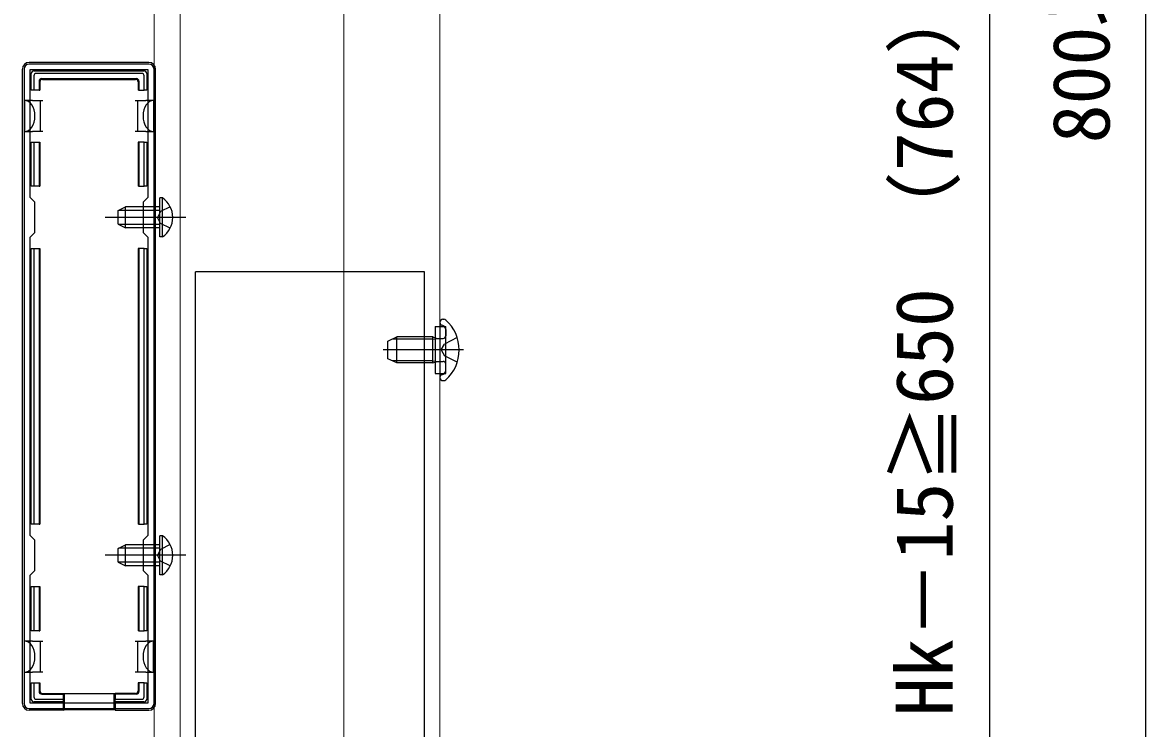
# Model space of a CAD drawing. Units: millimetres, scale not verified. Extents: x -875 to 875, y -1300 to 1292.
# Drawn here: x -643.7 to -427.7, y -799.4 to -663.6 of the extents above; entities that cross this region are included whole.
import ezdxf
from ezdxf.enums import TextEntityAlignment as Align

# ---------------------------------------------------------------- set-up
doc = ezdxf.new("R2010")
doc.units = ezdxf.units.MM
doc.header["$LTSCALE"] = 8
for name, color, linetype in [('0-2_YKK_11', 7, 'Continuous'), ('0-5_YKK_13', 4, 'Continuous'), ('0-7_YKK_D', 6, 'Continuous')]:
    doc.layers.add(name, color=color, linetype=linetype)
doc.layers.add('0-4_YKK_12', color=2, linetype='Continuous', lineweight=18)
doc.styles.add('ＭＳ ゴシック', font='')
doc.styles.get('ＭＳ ゴシック').set_extended_font_data('MS Gothic')

msp = doc.modelspace()

# ---------------------------------------------------------------- linework, layer by layer
at = {"layer": '0-2_YKK_11'}
for p, q in [((-619.438, -671.6), (-642.438, -671.6)), ((-643.438, -672.6), (-643.438, -794.6)), ((-618.438, -794.6), (-618.438, -672.6)), ((-642.438, -795.6), (-619.438, -795.6))]:
    msp.add_line(p, q, dxfattribs=at)
msp.add_lwpolyline([(-619.538, -762.2), (-619.538, -705), (-620.437, -704.1), (-620.437, -698.1), (-619.538, -697.2), (-619.538, -672.7), (-642.338, -672.7), (-642.338, -697.2), (-641.438, -698.1), (-641.438, -704.1), (-642.338, -705), (-642.338, -762.2), (-641.438, -763.1), (-641.438, -769.1), (-642.338, -770), (-642.338, -794.5), (-619.538, -794.5), (-619.538, -770), (-620.437, -769.1), (-620.437, -763.1)], close=True, dxfattribs=at)
for centre, start, end in [((-642.437, -672.6), 90.00001, 179.99999), ((-619.438, -672.6), 0.00001, 89.99999), ((-642.437, -794.6), 180.00001, 269.99999), ((-619.438, -794.6), 270.00001, 359.99999)]:
    msp.add_arc(centre, 1, start, end, dxfattribs=at)
at = {"layer": '0-4_YKK_12'}
for p, q in [((-618.438, -240.1), (-618.438, -1088.1)), ((-581.938, -240.1), (-581.938, -1088.1))]:
    msp.add_line(p, q, dxfattribs=at)
msp.add_lwpolyline([(-594.938, -239.1), (-613.438, -239.1), (-613.438, -1088.6), (-563.438, -1088.6), (-563.438, -239.1)], dxfattribs=at)
at = {"layer": '0-5_YKK_13'}
for p, q in [((-619.435, -671.3), (-642.44, -671.3)), ((-643.738, -794.602), (-643.738, -672.598)), ((-641.538, -672.9), (-620.338, -672.9)), ((-641.538, -673.893), (-641.538, -676.6)), ((-620.831, -673.4), (-641.044, -673.4)), ((-620.338, -676.6), (-620.338, -673.893)), ((-619.838, -673.4), (-619.838, -676.6)), ((-618.138, -794.602), (-618.138, -672.598)), ((-640.389, -675.048), (-640.389, -676.6)), ((-640.038, -674.4), (-621.837, -674.4)), ((-639.889, -674.548), (-621.986, -674.548)), ((-621.486, -675.048), (-621.486, -676.6)), ((-621.338, -674.9), (-621.338, -676.6)), ((-640.538, -676.6), (-640.389, -676.6)), ((-621.338, -676.6), (-621.486, -676.6)), ((-621.338, -676.6), (-620.338, -676.6)), ((-619.838, -676.6), (-620.338, -676.6)), ((-641.838, -678.6), (-643.338, -678.6)), ((-643.338, -678.6), (-643.338, -684.6)), ((-640.338, -678.6), (-639.838, -678.6)), ((-622.038, -678.6), (-621.538, -678.6)), ((-618.538, -678.6), (-620.038, -678.6)), ((-618.538, -678.6), (-618.538, -684.6)), ((-643.338, -684.6), (-641.838, -684.6)), ((-639.838, -684.6), (-640.338, -684.6)), ((-621.538, -684.6), (-622.038, -684.6)), ((-620.038, -684.6), (-618.538, -684.6)), ((-641.538, -686.6), (-641.538, -695.1)), ((-641.538, -686.6), (-640.538, -686.6)), ((-640.538, -686.6), (-640.538, -695.1)), ((-621.486, -686.6), (-621.486, -695.1)), ((-621.338, -686.6), (-621.486, -686.6)), ((-620.338, -686.6), (-621.338, -686.6)), ((-641.538, -695.1), (-642.038, -695.1)), ((-640.538, -695.1), (-641.538, -695.1)), ((-640.538, -695.1), (-640.389, -695.1)), ((-621.338, -695.1), (-620.338, -695.1)), ((-617.338, -704.85), (-617.338, -697.35)), ((-625.338, -699.8), (-623.938, -699.1)), ((-625.338, -702.4), (-625.338, -699.8)), ((-617.338, -699.754), (-625.246, -699.754)), ((-617.338, -699.1), (-623.938, -699.1)), ((-612.338, -701.1), (-627.838, -701.1)), ((-625.338, -702.4), (-623.938, -703.1)), ((-617.338, -702.446), (-625.246, -702.446)), ((-616.829, -704.85), (-617.338, -704.85)), ((-641.538, -707.1), (-641.538, -760.1)), ((-641.538, -707.1), (-640.538, -707.1)), ((-640.538, -707.1), (-640.538, -760.1)), ((-621.486, -707.1), (-621.486, -760.1)), ((-621.338, -707.1), (-621.486, -707.1)), ((-620.338, -707.1), (-621.338, -707.1)), ((-620.338, -760.1), (-620.338, -707.1)), ((-620.338, -707.1), (-619.838, -707.1)), ((-566.438, -711.6), (-610.438, -711.6)), ((-563.438, -721.349), (-563.438, -731.851)), ((-562.892, -720.7), (-562.694, -720.7)), ((-564.338, -722.1), (-562.338, -722.1)), ((-562.864, -721.908), (-563.109, -721.819)), ((-562.338, -731.1), (-562.338, -722.1)), ((-562.338, -722.66), (-562.338, -723.9)), ((-573.438, -724.9), (-571.738, -724.1)), ((-564.838, -724.533), (-572.658, -724.533)), ((-571.738, -729.1), (-571.738, -724.1)), ((-564.838, -724.1), (-571.738, -724.1)), ((-564.838, -729.1), (-564.838, -724.1)), ((-563.181, -726.6), (-562.572, -725.455)), ((-560.112, -724.228), (-562.572, -725.455)), ((-558.934, -726.6), (-574.351, -726.6)), ((-563.181, -726.6), (-562.572, -727.745)), ((-560.112, -728.972), (-562.572, -727.745)), ((-564.838, -728.667), (-572.658, -728.667)), ((-564.838, -729.1), (-571.738, -729.1)), ((-562.338, -730.54), (-562.338, -729.3)), ((-563.438, -731.851), (-563.438, -731.955)), ((-562.864, -731.292), (-563.109, -731.381)), ((-562.892, -732.5), (-562.694, -732.5)), ((-641.538, -760.1), (-642.038, -760.1)), ((-640.538, -760.1), (-641.538, -760.1)), ((-640.538, -760.1), (-640.389, -760.1)), ((-621.338, -760.1), (-620.338, -760.1)), ((-617.338, -769.85), (-617.338, -762.35)), ((-625.338, -764.8), (-623.938, -764.1)), ((-617.338, -764.1), (-623.938, -764.1)), ((-612.338, -766.1), (-627.838, -766.1)), ((-625.338, -767.4), (-625.338, -764.8)), ((-617.338, -764.754), (-625.246, -764.754)), ((-625.338, -767.4), (-623.938, -768.1)), ((-617.338, -767.446), (-625.246, -767.446)), ((-616.829, -769.85), (-617.338, -769.85)), ((-642.038, -780.6), (-642.038, -772.1)), ((-642.038, -772.1), (-641.538, -772.1)), ((-641.538, -772.1), (-641.538, -780.6)), ((-641.538, -772.1), (-640.538, -772.1)), ((-640.538, -772.1), (-640.389, -772.1)), ((-640.389, -772.1), (-640.389, -780.6)), ((-621.486, -772.1), (-621.486, -780.6)), ((-621.338, -772.1), (-621.486, -772.1)), ((-621.338, -772.1), (-621.338, -780.6)), ((-620.338, -772.1), (-619.838, -772.1)), ((-619.838, -772.1), (-619.838, -780.6)), ((-641.538, -780.6), (-642.038, -780.6)), ((-640.538, -780.6), (-640.389, -780.6)), ((-621.338, -780.6), (-621.486, -780.6)), ((-621.338, -780.6), (-620.338, -780.6)), ((-619.838, -780.6), (-620.338, -780.6)), ((-641.838, -782.6), (-643.338, -782.6)), ((-643.338, -788.6), (-643.338, -782.6)), ((-640.338, -782.6), (-639.838, -782.6)), ((-622.038, -782.6), (-621.538, -782.6)), ((-618.538, -782.6), (-620.038, -782.6)), ((-618.538, -788.6), (-618.538, -782.6)), ((-643.338, -788.6), (-641.838, -788.6)), ((-639.838, -788.6), (-640.338, -788.6)), ((-621.538, -788.6), (-622.038, -788.6)), ((-620.038, -788.6), (-618.538, -788.6)), ((-642.038, -793.8), (-642.038, -790.6)), ((-642.038, -790.6), (-641.538, -790.6)), ((-641.538, -790.6), (-641.538, -793.307)), ((-641.538, -790.6), (-640.538, -790.6)), ((-640.538, -790.6), (-640.538, -792.3)), ((-640.538, -790.6), (-640.389, -790.6)), ((-640.389, -790.6), (-640.389, -792.152)), ((-639.889, -792.652), (-635.938, -792.652)), ((-635.938, -792.8), (-635.938, -792.652)), ((-635.938, -792.652), (-625.938, -792.652)), ((-635.738, -792.652), (-635.738, -795.808)), ((-621.986, -792.652), (-625.938, -792.652)), ((-625.938, -792.8), (-625.938, -792.652)), ((-621.486, -790.6), (-621.486, -792.152)), ((-621.338, -790.6), (-621.486, -790.6)), ((-621.338, -790.6), (-621.338, -792.3)), ((-620.338, -790.6), (-621.338, -790.6)), ((-620.338, -793.307), (-620.338, -790.6)), ((-635.938, -794.3), (-641.538, -794.3)), ((-641.044, -793.8), (-635.938, -793.8)), ((-640.038, -792.8), (-635.938, -792.8)), ((-635.938, -792.8), (-635.938, -793.8)), ((-635.938, -793.8), (-635.938, -794.3)), ((-635.938, -794.3), (-635.938, -795.9)), ((-621.837, -792.8), (-625.938, -792.8)), ((-625.938, -792.8), (-625.938, -793.8)), ((-625.938, -793.8), (-620.831, -793.8)), ((-625.938, -794.3), (-625.938, -793.8)), ((-620.338, -794.3), (-625.938, -794.3)), ((-625.938, -794.3), (-625.938, -795.9)), ((-635.938, -795.9), (-642.44, -795.9)), ((-635.938, -795.9), (-635.738, -795.808)), ((-625.938, -795.9), (-626.138, -795.808)), ((-625.938, -795.9), (-619.435, -795.9))]:
    msp.add_line(p, q, dxfattribs=at)
for points in [[(-641.538, -676.6), (-642.038, -676.6), (-642.038, -673.4)], [(-640.538, -674.9), (-640.538, -676.6), (-641.538, -676.6)], [(-641.838, -678.6), (-640.338, -678.6), (-640.338, -681.6)], [(-621.538, -681.6), (-621.538, -678.6), (-620.038, -678.6)], [(-640.338, -681.6), (-640.338, -684.6), (-641.838, -684.6)], [(-620.038, -684.6), (-621.538, -684.6), (-621.538, -681.6)], [(-642.038, -695.1), (-642.038, -686.6), (-641.538, -686.6)], [(-640.538, -686.6), (-640.389, -686.6), (-640.389, -695.1)], [(-621.338, -686.6), (-621.338, -695.1), (-621.486, -695.1)], [(-616.829, -704.85), (-616.829, -697.35), (-617.338, -697.35)], [(-617.338, -703.1), (-623.938, -703.1), (-623.938, -699.1)], [(-615.328, -699.05), (-617.184, -699.955), (-617.793, -701.1)], [(-615.328, -703.15), (-617.184, -702.245), (-617.793, -701.1)], [(-642.038, -760.1), (-642.038, -707.1), (-641.538, -707.1)], [(-640.538, -707.1), (-640.389, -707.1), (-640.389, -760.1)], [(-621.338, -707.1), (-621.338, -760.1), (-621.486, -760.1)], [(-619.838, -707.1), (-619.838, -760.1), (-620.338, -760.1)], [(-610.438, -1107.394), (-610.438, -1094.939), (-610.438, -711.6)], [(-566.438, -1108.077), (-566.438, -1098.605), (-566.438, -711.6)], [(-563.438, -721.245), (-563.438, -721.349), (-563.438, -721.7)], [(-564.338, -722.1), (-564.338, -731.1), (-562.338, -731.1)], [(-571.738, -729.1), (-573.438, -728.3), (-573.438, -724.9)], [(-564.838, -724.1), (-564.338, -724.269), (-563.951, -724.4)], [(-564.838, -724.533), (-564.338, -724.473), (-563.738, -724.4)], [(-563.951, -724.4), (-563.438, -724.4), (-562.838, -724.4)], [(-564.838, -728.667), (-564.338, -728.727), (-563.738, -728.8)], [(-564.838, -729.1), (-564.338, -728.931), (-563.951, -728.8)], [(-563.951, -728.8), (-563.438, -728.8), (-562.838, -728.8)], [(-616.829, -769.85), (-616.829, -762.35), (-617.338, -762.35)], [(-617.338, -768.1), (-623.938, -768.1), (-623.938, -764.1)], [(-615.328, -764.05), (-617.184, -764.955), (-617.793, -766.1)], [(-615.328, -768.15), (-617.184, -767.245), (-617.793, -766.1)], [(-640.538, -772.1), (-640.538, -780.6), (-641.538, -780.6)], [(-620.338, -780.6), (-620.338, -772.1), (-621.338, -772.1)], [(-641.838, -782.6), (-640.338, -782.6), (-640.338, -785.6)], [(-621.538, -785.6), (-621.538, -782.6), (-620.038, -782.6)], [(-640.338, -785.6), (-640.338, -788.6), (-641.838, -788.6)], [(-620.038, -788.6), (-621.538, -788.6), (-621.538, -785.6)], [(-626.138, -792.652), (-626.138, -795.808), (-635.738, -795.808)], [(-620.338, -790.6), (-619.838, -790.6), (-619.838, -793.8)]]:
    msp.add_lwpolyline(points, dxfattribs=at)
msp.add_lwpolyline([(-620.338, -695.1), (-620.338, -686.6), (-619.838, -686.6), (-619.838, -695.1)], close=True, dxfattribs=at)
for centre, radius, start, end in [((-641.538, -673.4), 0.5, 90.77436, 179.22564), ((-641.538, -673.4), 0.5, 179.22564, 180), ((-641.538, -673.4), 0.5, 90, 90.77436), ((-620.338, -673.4), 0.5, 89.22564, 90), ((-620.338, -673.4), 0.5, 0.77436, 89.22564), ((-620.338, -673.4), 0.5, 0, 0.77436), ((-642.038, -675.6), 0.3, 90, 270), ((-619.838, -675.6), 0.3, 270, 90), ((-642.038, -687.6), 0.3, 90, 270), ((-619.838, -687.6), 0.3, 270, 90), ((-619.364, -701.1), 4.527, 304.06671, 55.93329), ((-642.038, -708.1), 0.3, 90, 270), ((-619.838, -708.1), 0.3, 270, 90), ((-562.938, -721.349), 0.5, 180, 250), ((-562.892, -721.245), 0.545, 90, 180), ((-562.694, -721.25), 0.55, 48.43917, 90), ((-567.438, -726.6), 7.7, 311.56083, 48.43917), ((-563.138, -722.66), 0.8, 0, 70), ((-562.838, -723.9), 0.5, 270, 0), ((-562.838, -729.3), 0.5, 0, 90), ((-562.938, -731.851), 0.5, 110, 180), ((-562.892, -731.955), 0.545, 180, 270), ((-563.138, -730.54), 0.8, 290, 0), ((-562.694, -731.95), 0.55, 270, 311.56083), ((-642.038, -759.1), 0.3, 90, 270), ((-619.838, -759.1), 0.3, 270, 90), ((-619.364, -766.1), 4.527, 304.06671, 55.93329), ((-642.038, -779.6), 0.3, 90, 270), ((-619.838, -779.6), 0.3, 270, 90), ((-642.038, -791.6), 0.3, 90, 270), ((-619.838, -791.6), 0.3, 270, 90), ((-641.538, -793.8), 0.5, 180, 180.77436), ((-641.538, -793.8), 0.5, 180.77436, 269.22564), ((-641.538, -793.8), 0.5, 269.22564, 270), ((-620.338, -793.8), 0.5, 270, 270.77436), ((-620.338, -793.8), 0.5, 270.77436, 359.22564), ((-620.338, -793.8), 0.5, 359.22564, 0)]:
    msp.add_arc(centre, radius, start, end, dxfattribs=at)
for centre, major_axis, ratio, start_param, end_param in [((-642.435, -672.602), (-0.923, 0.923), 0.99628, 5.4996506, 7.06672), ((-619.44, -672.602), (0.923, 0.923), 0.99628, 5.4996506, 7.06672), ((-641.031, -673.907), (0.363, -0.363), 0.973329, 2.3697096, 3.9134757), ((-620.844, -673.907), (0.363, 0.363), 0.973329, 5.5113023, 7.0550683), ((-640.037, -674.9), (-0.354, 0.354), 0.999924, 5.4978252, 7.0685454), ((-639.889, -675.048), (-0.354, 0.354), 0.999924, 5.4978252, 7.0685454), ((-621.986, -675.048), (0.354, 0.354), 0.999924, 5.4978252, 7.0685454), ((-621.838, -674.9), (0.354, 0.354), 0.999924, 5.4978252, 7.0685454), ((-643.338, -681.6), (0, 3), 0.666667, 4.712389, 6.2831853), ((-618.538, -681.6), (0, 3), 0.666667, 6.2831853, 7.8539816), ((-643.338, -681.6), (0, 3), 0.666667, 3.1415927, 4.712389), ((-618.538, -681.6), (0, 3), 0.666667, 1.5707963, 3.1415927), ((-643.338, -785.6), (0, 3), 0.666667, 4.712389, 6.2831853), ((-618.538, -785.6), (0, 3), 0.666667, 6.2831853, 7.8539816), ((-643.338, -785.6), (0, 3), 0.666667, 3.1415927, 4.712389), ((-618.538, -785.6), (0, 3), 0.666667, 1.5707963, 3.1415927), ((-640.037, -792.3), (-0.354, -0.354), 0.999924, 5.4978252, 7.0685454), ((-639.889, -792.152), (-0.354, -0.354), 0.999924, 5.4978252, 7.0685454), ((-621.986, -792.152), (0.354, -0.354), 0.999924, 5.4978252, 7.0685454), ((-621.838, -792.3), (0.354, -0.354), 0.999924, 5.4978252, 7.0685454), ((-642.435, -794.598), (-0.923, -0.923), 0.99628, 5.4996506, 7.06672), ((-641.031, -793.293), (0.363, 0.363), 0.973329, 2.3697096, 3.9134757), ((-620.844, -793.293), (0.363, -0.363), 0.973329, 5.5113023, 7.0550683), ((-619.44, -794.598), (0.923, -0.923), 0.99628, 5.4996506, 7.06672)]:
    msp.add_ellipse(centre, major_axis=major_axis, ratio=ratio, start_param=start_param, end_param=end_param, dxfattribs=at)
at = {"layer": '0-7_YKK_D'}
for p, q in [((-427.738, -209.6), (-427.738, -1088.6)), ((-457.738, -324.6), (-457.738, -1088.6))]:
    msp.add_line(p, q, dxfattribs=at)

# ---------------------------------------------------------------- texts
at = {"layer": '0-7_YKK_D', "style": 'ＭＳ ゴシック'}
for s, p in [('800以上', (-431.357, -686.856)), ('Hk－15≧650 （764）', (-461.527, -797.069))]:
    msp.add_text(s, height=11, rotation=90, dxfattribs=at).set_placement(p, align=Align.BOTTOM_LEFT)

doc.saveas('drawing.dxf')
